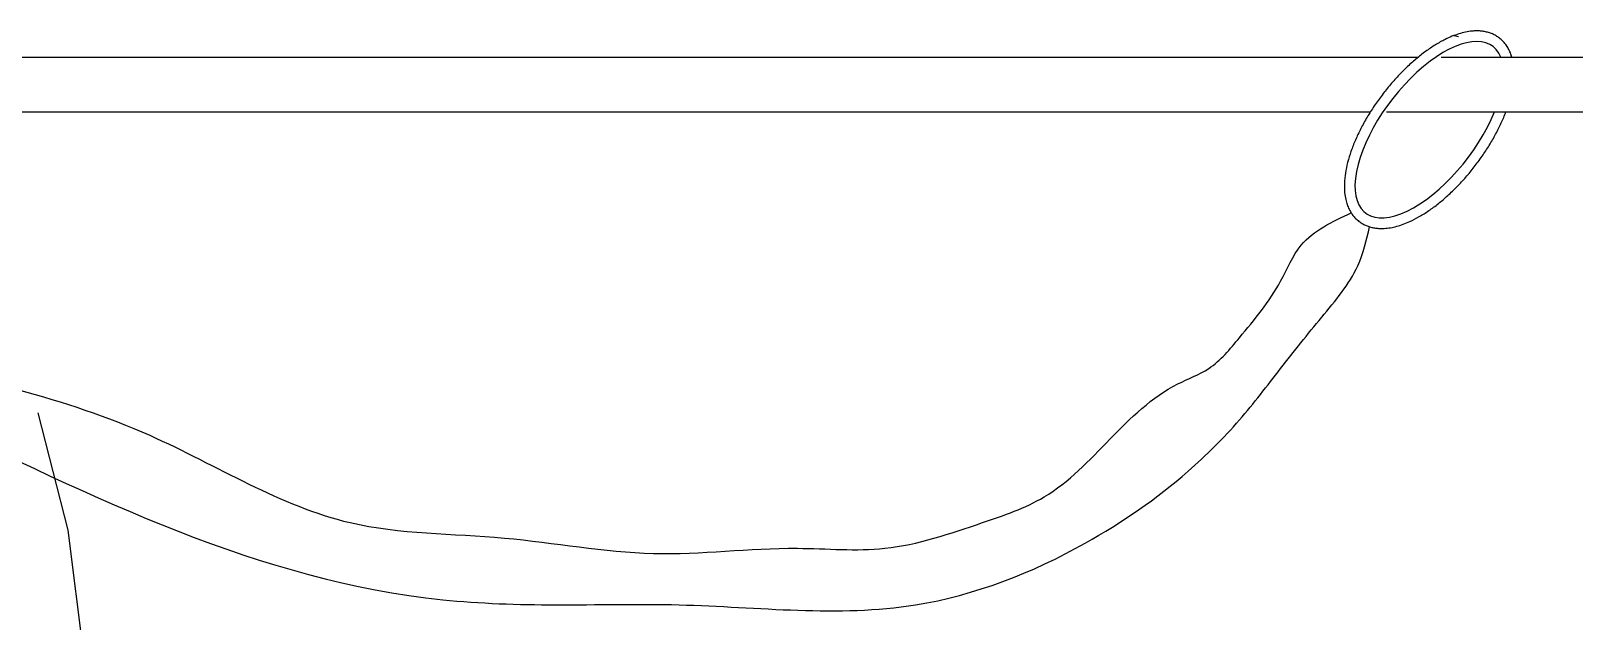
# Model space of a CAD drawing. Header units: millimetres. Extents: x -346728 to 1320345, y -537202 to -385966.
# Drawn here: x 834715 to 838792, y -497463 to -495904 of the extents above; entities that cross this region are included whole.
import ezdxf

# ---------------------------------------------------------------- set-up
doc = ezdxf.new("R2010")
doc.units = ezdxf.units.MM
doc.header["$LTSCALE"] = 100
doc.layers.add('manh', color=4, linetype='Continuous')

msp = doc.modelspace()

# ---------------------------------------------------------------- linework, layer by layer
at = {"layer": 'manh', "color": 8}
for p, q in [((834673, -495973.6, -881.1), (838379.6, -495973.6, -881.1)), ((838440.9, -495973.6, -881.1), (841848.3, -495973.6, -881.1)), ((834554.5, -496117.3, -881.1), (838253.9, -496117.3, -881.1)), ((838295.8, -496117.3, -881.1), (841848.3, -496117.3, -881.1))]:
    msp.add_line(p, q, dxfattribs=at)
at = {"layer": 'manh', "color": 33}
for p, q in [((834813.1, -497222.2, -881.1), (834734, -496912.4, -881.1)), ((834920, -498059.5, -881.1), (834813.1, -497222.2, -881.1))]:
    msp.add_line(p, q, dxfattribs=at)
at = {"layer": 'manh', "color": 7}
msp.add_arc((838473.6, -495941.9, -881.1), 25.2, 60.5166, 88.3628, dxfattribs=at)
at = {"layer": 'manh', "color": 33}
msp.add_ellipse((838408.9, -496164.8), major_axis=(168.4, 219.9), ratio=0.456631, start_param=-0.271558, end_param=5.254388, dxfattribs=at)
msp.add_open_spline([(838627.5, -495973.6), (838626.4, -495969.7), (838625.1, -495965.9), (838622, -495958.2), (838620.1, -495954.3), (838615.9, -495946.8), (838613.6, -495943.1), (838608.5, -495936.3), (838605.7, -495933.1), (838600.1, -495927.5), (838597.4, -495925.1), (838591.7, -495920.7), (838588.7, -495918.7), (838582.5, -495915.1), (838579.3, -495913.4), (838572.7, -495910.6), (838569.3, -495909.3), (838562.4, -495907.2), (838558.9, -495906.4), (838551.8, -495905.1), (838548.1, -495904.6), (838540.8, -495904), (838537.2, -495903.9), (838529.7, -495903.9), (838526, -495904.1), (838516.5, -495905), (838510.7, -495905.9), (838499, -495908.4), (838493.1, -495909.9), (838481.2, -495913.6), (838475.3, -495915.8), (838463.2, -495920.7), (838457.2, -495923.5), (838442.6, -495930.7), (838434, -495935.5), (838416.8, -495946.1), (838408.2, -495951.9), (838391, -495964.4), (838382.4, -495971.1), (838365.5, -495985.4), (838357.1, -495993), (838340.5, -496008.8), (838332.3, -496017.1), (838316.4, -496034.3), (838308.6, -496043.2), (838293.5, -496061.4), (838286.2, -496070.8), (838272.1, -496089.9), (838265.3, -496099.7), (838252.4, -496119.4), (838246.3, -496129.4), (838234.9, -496149.5), (838229.5, -496159.5), (838219.6, -496179.7), (838215, -496189.7), (838206.8, -496209.7), (838203.1, -496219.6), (838196.8, -496239.2), (838194, -496248.8), (838189.6, -496267.8), (838187.9, -496277.1), (838185.5, -496295.2), (838184.9, -496304.1), (838184.8, -496319.1), (838185, -496325.4), (838186.2, -496337.6), (838187.2, -496343.6), (838189.5, -496353.9), (838190.8, -496358.3), (838193.8, -496366.9), (838195.5, -496371), (838199.5, -496379), (838201.7, -496382.9), (838206.3, -496389.6), (838208.6, -496392.5), (838213.4, -496398), (838216, -496400.6), (838220.2, -496404.4), (838221.8, -496405.7), (838223.5, -496406.9), (838226.1, -496409), (838228.9, -496410.8), (838234.6, -496414.3), (838237.6, -496415.8), (838243.6, -496418.5), (838246.7, -496419.7), (838253.1, -496421.8), (838256.3, -496422.7), (838262.9, -496424.1), (838266.2, -496424.6), (838273, -496425.4), (838276.4, -496425.6), (838283.2, -496425.8), (838286.6, -496425.8), (838295.6, -496425.3), (838301.1, -496424.6), (838312.2, -496422.8), (838317.8, -496421.5), (838329, -496418.4), (838334.7, -496416.6), (838346.1, -496412.4), (838351.9, -496410.1), (838366, -496403.6), (838374.4, -496399.3), (838391.2, -496389.7), (838399.6, -496384.4), (838416.5, -496372.8), (838424.9, -496366.6), (838441.7, -496353.3), (838450, -496346.2), (838466.4, -496331.3), (838474.5, -496323.5), (838490.4, -496307.2), (838498.2, -496298.8), (838513.5, -496281.4), (838520.9, -496272.4), (838535.2, -496254), (838542.1, -496244.6), (838555.4, -496225.6), (838561.7, -496215.9), (838573.7, -496196.4), (838579.3, -496186.5), (838589.9, -496166.8), (838594.8, -496156.9), (838603.8, -496137.2), (838607.9, -496127.4), (838611.7, -496117.6), (838611.7, -496117.4), (838611.8, -496117.3)], degree=3, knots=[2.814441, 2.814441, 2.814441, 2.814441, 2.877417, 2.877417, 2.945707, 2.945707, 3.013997, 3.013997, 3.082287, 3.082287, 3.139698, 3.139698, 3.197108, 3.197108, 3.254519, 3.254519, 3.31193, 3.31193, 3.369341, 3.369341, 3.426752, 3.426752, 3.484162, 3.484162, 3.541573, 3.541573, 3.629095, 3.629095, 3.716617, 3.716617, 3.804138, 3.804138, 3.89166, 3.89166, 4.01474, 4.01474, 4.137819, 4.137819, 4.260899, 4.260899, 4.383978, 4.383978, 4.507058, 4.507058, 4.630137, 4.630137, 4.753217, 4.753217, 4.876297, 4.876297, 4.999376, 4.999376, 5.122456, 5.122456, 5.245535, 5.245535, 5.368615, 5.368615, 5.491694, 5.491694, 5.614774, 5.614774, 5.737853, 5.737853, 5.829323, 5.829323, 5.920792, 5.920792, 5.991703, 5.991703, 6.062613, 6.062613, 6.133524, 6.133524, 6.19197, 6.19197, 6.250416, 6.250416, 6.283185, 6.283185, 6.283185, 6.336417, 6.336417, 6.389648, 6.389648, 6.442879, 6.442879, 6.496111, 6.496111, 6.549342, 6.549342, 6.602574, 6.602574, 6.655805, 6.655805, 6.739435, 6.739435, 6.823066, 6.823066, 6.906696, 6.906696, 6.990327, 6.990327, 7.110923, 7.110923, 7.231519, 7.231519, 7.352115, 7.352115, 7.472711, 7.472711, 7.593308, 7.593308, 7.713904, 7.713904, 7.8345, 7.8345, 7.955096, 7.955096, 8.075692, 8.075692, 8.196288, 8.196288, 8.316885, 8.316885, 8.437481, 8.437481, 8.439388, 8.439388, 8.439388, 8.439388], dxfattribs=at)
for points in [[(834324.8, -496768), (835028.7, -496971.9), (835558.4, -497202.5), (835965.8, -497243.2), (836359.6, -497283.9), (836739.9, -497270.3), (836970.8, -497270.3), (837228.8, -497202.5), (837391.8, -497134.7), (837744.9, -496836.2), (837826.4, -496795.5), (837907.8, -496714.1), (838016.5, -496564.9), (838070.8, -496469.9), (838203, -496384.6)], [(834431.7, -496917.6), (835802.8, -497406), (836101.6, -497419.6), (836427.5, -497419.6), (837052.2, -497419.6), (837500.4, -497256.8), (837772, -497066.8), (837907.8, -496931.2), (838016.5, -496795.5), (838125.1, -496659.9), (838220.2, -496524.2), (838251.6, -496421.3)]]:
    msp.add_spline(points, degree=3, dxfattribs=at)

doc.saveas('drawing.dxf')
